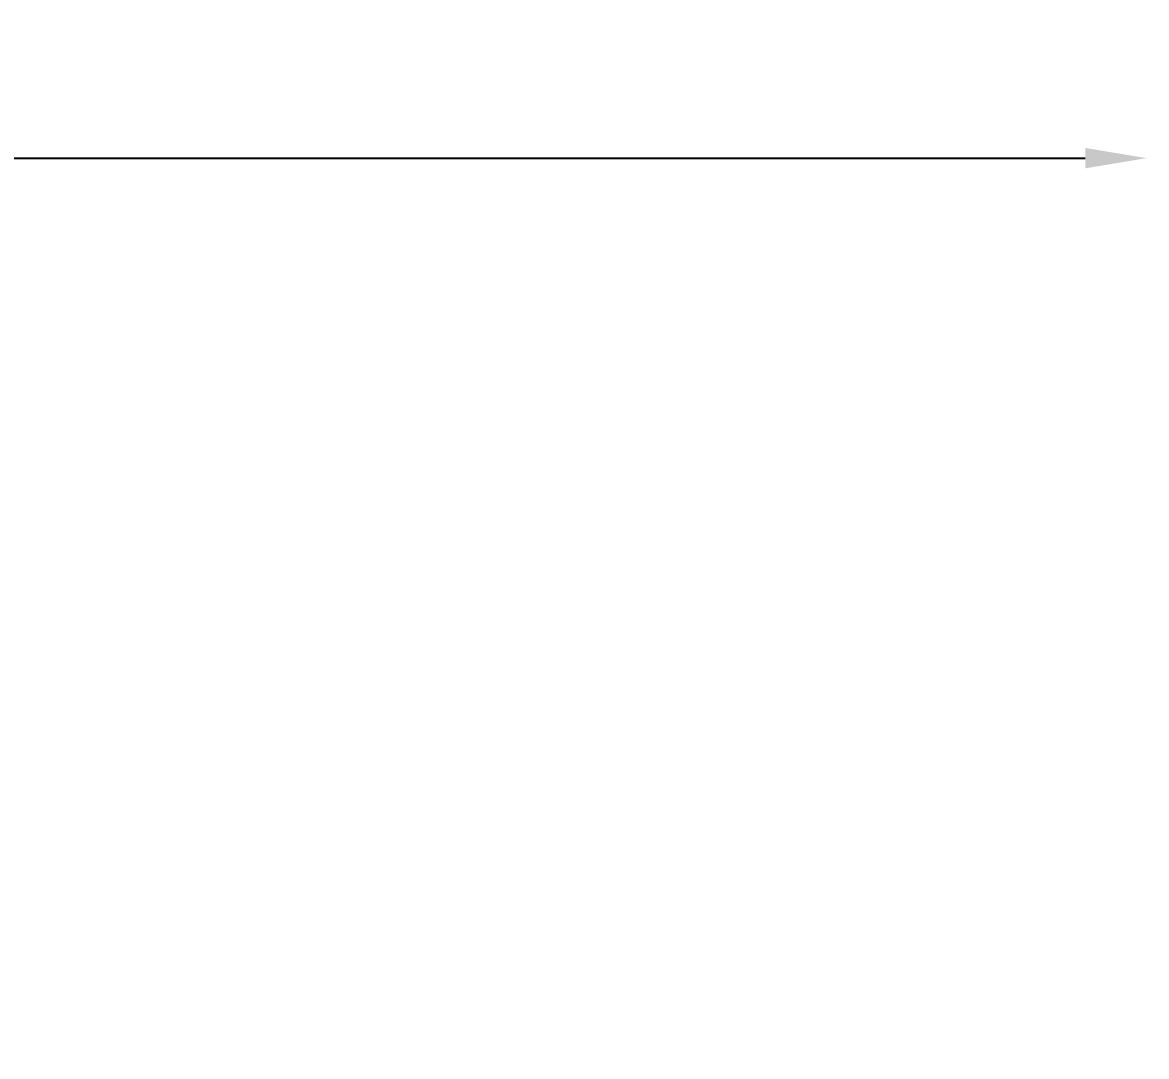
# Model space of a CAD drawing. Header units: millimetres. Extents: x 2157 to 8097, y -3726 to 474.
# Drawn here: x 4127 to 4585.1, y -1722.3 to -1300.7 of the extents above; entities that cross this region are included whole.
import ezdxf

# ---------------------------------------------------------------- set-up
doc = ezdxf.new("R2010")
doc.units = ezdxf.units.MM
doc.header["$PDSIZE"] = -1
doc.dimstyles.new('1-1', dxfattribs={"dimtxt": 30, "dimasz": 25, "dimexe": 6.25, "dimexo": 30, "dimgap": 20.625, "dimtad": 1, "dimdec": 1, "dimtxsty": 'Standard', "dimcen": 0, "dimclrd": 2, "dimclre": 2, "dimclrt": 2, "dimadec": 0, "dimazin": 0, "dimtfac": 1, "dimtdec": 1, "dimtmove": 0, "dimatfit": 3, "dimfxl": 0, "dimarcsym": 0})

# ---------------------------------------------------------------- blocks, each defined once
blk = doc.blocks.new('*D10')
at = {"color": 2, "lineweight": -2}
blk.add_line((2668.68, -1356.03), (4560.15, -1356.03), dxfattribs=at)
at = {"color": 2}
for points in [[(2668.68, -1351.87), (2668.68, -1360.2), (2643.68, -1356.03)], [(4560.15, -1351.87), (4560.15, -1360.2), (4585.15, -1356.03)]]:
    blk.add_solid(points, dxfattribs=at)
at = {"layer": 'Defpoints', "color": 0}
for p in [(4585.15, -1356.03), (2643.68, -1938.25), (4585.15, -1938.25)]:
    blk.add_point(p, dxfattribs=at)
at = {"color": 2, "insert": (3614.41, -1320.41), "char_height": 30, "attachment_point": 5}
blk.add_mtext('1941', dxfattribs=at)

msp = doc.modelspace()

# ---------------------------------------------------------------- dimensions: what is measured, and where the dimension line sits
dim = msp.add_linear_dim(base=(4585.15, -1356.03), p1=(2643.68, -1938.25), p2=(4585.15, -1938.25), text='1941', dimstyle='1-1', override={"dimse1": 1, "dimse2": 1})
dim.commit()
dim.dimension.update_dxf_attribs({"geometry": '*D10', "text_midpoint": (3614.41, -1320.41)})

doc.saveas('drawing.dxf')
